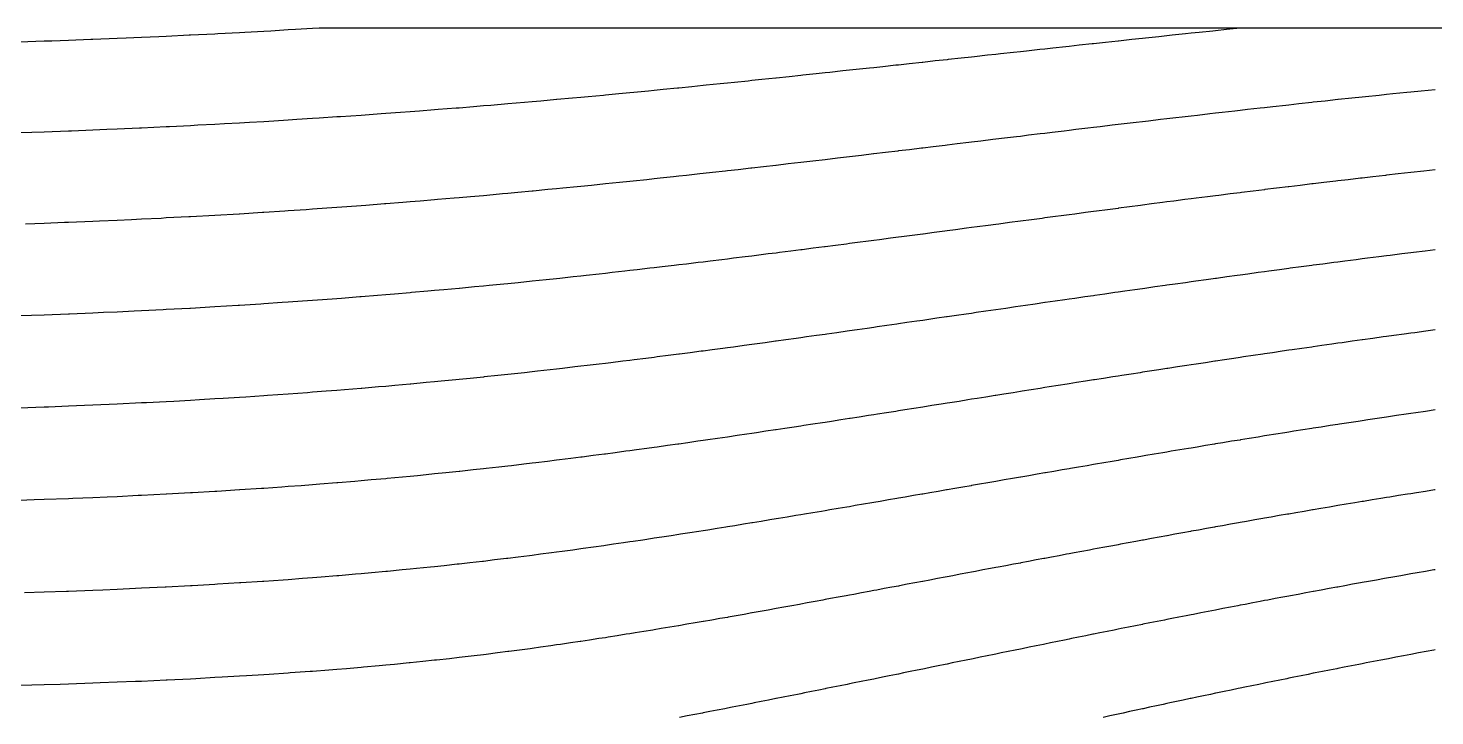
# Model space of a CAD drawing. Header units: metres. Extents: x 0 to 7092, y 40 to 458.
# Drawn here: x 4811.9 to 4933, y 103.8 to 163 of the extents above; entities that cross this region are included whole.
import ezdxf

# ---------------------------------------------------------------- set-up
doc = ezdxf.new("R2010")
doc.units = ezdxf.units.M

msp = doc.modelspace()

# ---------------------------------------------------------------- linework, layer by layer
at = {"layer": 'Contour_Level_10'}
msp.add_lwpolyline([(4933.01, 123.24), (4932.95, 123.23), (4932.17, 123.11), (4931.39, 122.98), (4930.91, 122.91), (4930.62, 122.86), (4929.85, 122.74), (4929.09, 122.62), (4928.81, 122.57), (4928.33, 122.49), (4927.58, 122.37), (4926.83, 122.25), (4926.71, 122.23), (4926.09, 122.12), (4925.35, 122), (4924.62, 121.88), (4924.61, 121.88), (4923.89, 121.75), (4923.16, 121.63), (4922.5, 121.52), (4922.44, 121.51), (4921.72, 121.38), (4921, 121.26), (4920.4, 121.16), (4920.29, 121.14), (4919.58, 121.02), (4918.87, 120.89), (4918.3, 120.79), (4918.17, 120.77), (4917.47, 120.65), (4916.77, 120.52), (4916.2, 120.42), (4916.07, 120.4), (4915.38, 120.28), (4914.69, 120.15), (4914.1, 120.05), (4914, 120.03), (4913.32, 119.91), (4912.64, 119.78), (4912, 119.67), (4911.95, 119.66), (4911.27, 119.54), (4910.6, 119.41), (4909.92, 119.29), (4909.9, 119.29), (4909.25, 119.17), (4908.58, 119.05), (4907.9, 118.92), (4907.8, 118.9), (4907.24, 118.8), (4906.57, 118.68), (4905.9, 118.55), (4905.7, 118.51), (4905.24, 118.43), (4904.57, 118.31), (4903.91, 118.18), (4903.59, 118.12), (4903.25, 118.06), (4902.59, 117.94), (4901.93, 117.81), (4901.49, 117.73), (4901.27, 117.69), (4900.62, 117.57), (4899.96, 117.44), (4899.39, 117.34), (4899.3, 117.32), (4898.65, 117.2), (4897.99, 117.08), (4897.34, 116.95), (4897.29, 116.94), (4896.69, 116.83), (4896.03, 116.71), (4895.38, 116.58), (4895.19, 116.55), (4894.73, 116.46), (4894.07, 116.34), (4893.42, 116.21), (4893.09, 116.15), (4892.77, 116.09), (4892.12, 115.97), (4891.47, 115.84), (4890.99, 115.75), (4890.82, 115.72), (4890.16, 115.6), (4889.51, 115.47), (4888.89, 115.36), (4888.86, 115.35), (4888.2, 115.23), (4887.55, 115.11), (4886.89, 114.98), (4886.79, 114.96), (4886.24, 114.86), (4885.58, 114.74), (4884.93, 114.61), (4884.69, 114.57), (4884.27, 114.49), (4883.61, 114.37), (4882.95, 114.24), (4882.58, 114.18), (4882.29, 114.12), (4881.62, 114), (4880.96, 113.87), (4880.48, 113.79), (4880.29, 113.75), (4879.62, 113.63), (4878.95, 113.5), (4878.38, 113.4), (4878.29, 113.38), (4877.61, 113.26), (4876.93, 113.14), (4876.28, 113.02), (4876.26, 113.01), (4875.57, 112.89), (4874.89, 112.77), (4874.21, 112.64), (4874.18, 112.64), (4873.51, 112.52), (4872.82, 112.4), (4872.13, 112.27), (4872.08, 112.26), (4871.42, 112.15), (4870.72, 112.03), (4870.01, 111.9), (4869.98, 111.9), (4869.29, 111.78), (4868.57, 111.66), (4867.88, 111.54), (4867.86, 111.53), (4867.12, 111.41), (4866.38, 111.29), (4865.78, 111.19), (4865.65, 111.17), (4864.89, 111.04), (4864.14, 110.92), (4863.67, 110.84), (4863.37, 110.8), (4862.59, 110.67), (4861.81, 110.55), (4861.57, 110.51), (4861.02, 110.43), (4860.21, 110.3), (4859.47, 110.19), (4859.4, 110.18), (4858.56, 110.06), (4857.72, 109.93), (4857.37, 109.88), (4856.86, 109.81), (4855.98, 109.69), (4855.27, 109.59), (4855.1, 109.56), (4854.17, 109.44), (4853.25, 109.32), (4853.17, 109.31), (4852.28, 109.2), (4851.3, 109.07), (4851.07, 109.04), (4850.28, 108.95), (4849.24, 108.83), (4848.97, 108.79), (4848.15, 108.7), (4847.04, 108.58), (4846.87, 108.56), (4845.87, 108.46), (4844.76, 108.34), (4844.68, 108.33), (4843.41, 108.21), (4842.66, 108.14), (4842.1, 108.09), (4840.74, 107.96), (4840.56, 107.95), (4839.28, 107.84), (4838.46, 107.77), (4837.76, 107.72), (4836.36, 107.61), (4836.16, 107.59), (4834.45, 107.47), (4834.26, 107.46), (4832.62, 107.35), (4832.16, 107.32), (4830.68, 107.23), (4830.06, 107.19), (4828.58, 107.1), (4827.96, 107.07), (4826.32, 106.98), (4825.85, 106.95), (4823.86, 106.86), (4823.75, 106.85), (4821.65, 106.75), (4821.13, 106.73), (4819.55, 106.67), (4818.09, 106.61), (4817.45, 106.58), (4815.35, 106.51), (4814.63, 106.49), (4813.25, 106.44), (4811.15, 106.38)], dxfattribs=at)
at = {"layer": 'Contour_Level_11'}
msp.add_lwpolyline([(4933.01, 116.36), (4932.89, 116.34), (4932.17, 116.21), (4931.46, 116.09), (4930.91, 116), (4930.75, 115.97), (4930.04, 115.84), (4929.34, 115.72), (4928.81, 115.63), (4928.64, 115.6), (4927.95, 115.47), (4927.26, 115.35), (4926.71, 115.25), (4926.57, 115.23), (4925.89, 115.11), (4925.21, 114.98), (4924.61, 114.87), (4924.53, 114.86), (4923.86, 114.74), (4923.19, 114.61), (4922.52, 114.49), (4922.5, 114.49), (4921.86, 114.37), (4921.2, 114.24), (4920.54, 114.12), (4920.4, 114.09), (4919.89, 114), (4919.23, 113.87), (4918.58, 113.75), (4918.3, 113.7), (4917.94, 113.63), (4917.29, 113.5), (4916.65, 113.38), (4916.2, 113.3), (4916, 113.26), (4915.37, 113.14), (4914.73, 113.01), (4914.1, 112.89), (4914.09, 112.89), (4913.46, 112.77), (4912.83, 112.64), (4912.2, 112.52), (4912, 112.48), (4911.57, 112.4), (4910.94, 112.27), (4910.32, 112.15), (4909.9, 112.07), (4909.69, 112.03), (4909.07, 111.9), (4908.45, 111.78), (4907.83, 111.66), (4907.8, 111.65), (4907.21, 111.53), (4906.59, 111.41), (4905.98, 111.29), (4905.7, 111.23), (4905.36, 111.17), (4904.75, 111.04), (4904.14, 110.92), (4903.59, 110.81), (4903.53, 110.8), (4902.92, 110.67), (4902.31, 110.55), (4901.7, 110.43), (4901.49, 110.38), (4901.09, 110.3), (4900.48, 110.18), (4899.88, 110.06), (4899.39, 109.96), (4899.27, 109.93), (4898.66, 109.81), (4898.06, 109.69), (4897.46, 109.56), (4897.29, 109.53), (4896.85, 109.44), (4896.25, 109.32), (4895.65, 109.2), (4895.19, 109.1), (4895.04, 109.07), (4894.44, 108.95), (4893.84, 108.83), (4893.24, 108.7), (4893.09, 108.67), (4892.64, 108.58), (4892.03, 108.46), (4891.43, 108.33), (4890.99, 108.24), (4890.83, 108.21), (4890.23, 108.09), (4889.63, 107.96), (4889.03, 107.84), (4888.89, 107.81), (4888.42, 107.72), (4887.82, 107.59), (4887.22, 107.47), (4886.79, 107.38), (4886.62, 107.35), (4886.01, 107.23), (4885.41, 107.1), (4884.8, 106.98), (4884.69, 106.95), (4884.2, 106.86), (4883.59, 106.73), (4882.99, 106.61), (4882.58, 106.53), (4882.38, 106.49), (4881.77, 106.36), (4881.16, 106.24), (4880.55, 106.12), (4880.48, 106.1), (4879.94, 105.99), (4879.32, 105.87), (4878.71, 105.75), (4878.38, 105.68), (4878.1, 105.62), (4877.48, 105.5), (4876.86, 105.38), (4876.28, 105.26), (4876.24, 105.26), (4875.62, 105.13), (4874.99, 105.01), (4874.37, 104.89), (4874.18, 104.85), (4873.74, 104.76), (4873.11, 104.64), (4872.48, 104.52), (4872.08, 104.44), (4871.84, 104.39), (4871.2, 104.27), (4870.56, 104.15), (4869.98, 104.03), (4869.92, 104.02), (4869.27, 103.9), (4868.61, 103.78), (4867.96, 103.65)], dxfattribs=at)
at = {"layer": 'Contour_Level_12'}
msp.add_lwpolyline([(4933.01, 109.46), (4932.89, 109.44), (4932.23, 109.32), (4931.57, 109.2), (4930.91, 109.07), (4930.91, 109.07), (4930.26, 108.95), (4929.61, 108.83), (4928.97, 108.7), (4928.81, 108.67), (4928.33, 108.58), (4927.69, 108.46), (4927.05, 108.33), (4926.71, 108.27), (4926.42, 108.21), (4925.79, 108.09), (4925.16, 107.96), (4924.61, 107.85), (4924.53, 107.84), (4923.91, 107.72), (4923.29, 107.59), (4922.68, 107.47), (4922.5, 107.44), (4922.06, 107.35), (4921.45, 107.23), (4920.84, 107.1), (4920.4, 107.01), (4920.23, 106.98), (4919.62, 106.86), (4919.02, 106.73), (4918.42, 106.61), (4918.3, 106.59), (4917.82, 106.49), (4917.22, 106.36), (4916.62, 106.24), (4916.2, 106.15), (4916.03, 106.12), (4915.43, 105.99), (4914.84, 105.87), (4914.25, 105.75), (4914.1, 105.72), (4913.66, 105.62), (4913.07, 105.5), (4912.49, 105.38), (4912, 105.28), (4911.9, 105.26), (4911.32, 105.13), (4910.74, 105.01), (4910.16, 104.89), (4909.9, 104.83), (4909.58, 104.76), (4909, 104.64), (4908.42, 104.52), (4907.85, 104.39), (4907.8, 104.38), (4907.27, 104.27), (4906.7, 104.15), (4906.13, 104.02), (4905.7, 103.93), (4905.56, 103.9), (4904.98, 103.78), (4904.41, 103.65)], dxfattribs=at)
at = {"layer": 'Contour_Level_3'}
msp.add_lwpolyline([(5126.77, 163), (4836.93, 163), (4836.36, 162.96), (4834.89, 162.88), (4834.26, 162.84), (4832.76, 162.75), (4832.16, 162.72), (4830.54, 162.63), (4830.06, 162.6), (4828.21, 162.51), (4827.96, 162.49), (4825.85, 162.39), (4825.75, 162.38), (4823.75, 162.29), (4823.12, 162.26), (4821.65, 162.2), (4820.31, 162.14), (4819.55, 162.11), (4817.45, 162.02), (4817.28, 162.02), (4815.35, 161.94), (4813.92, 161.89), (4813.25, 161.87), (4811.15, 161.8)], dxfattribs=at)
at = {"layer": 'Contour_Level_4'}
msp.add_lwpolyline([(5075.38, 163), (4916.24, 163), (4916.2, 163), (4915.05, 162.88), (4914.1, 162.78), (4913.87, 162.75), (4912.69, 162.63), (4912, 162.56), (4911.52, 162.51), (4910.36, 162.38), (4909.9, 162.34), (4909.2, 162.26), (4908.05, 162.14), (4907.8, 162.11), (4906.9, 162.02), (4905.75, 161.89), (4905.7, 161.89), (4904.61, 161.77), (4903.59, 161.66), (4903.48, 161.65), (4902.34, 161.52), (4901.49, 161.43), (4901.21, 161.4), (4900.08, 161.28), (4899.39, 161.2), (4898.96, 161.15), (4897.83, 161.03), (4897.29, 160.97), (4896.71, 160.91), (4895.58, 160.78), (4895.19, 160.74), (4894.46, 160.66), (4893.34, 160.54), (4893.09, 160.51), (4892.21, 160.41), (4891.09, 160.29), (4890.99, 160.28), (4889.97, 160.17), (4888.89, 160.05), (4888.84, 160.05), (4887.71, 159.92), (4886.79, 159.82), (4886.58, 159.8), (4885.45, 159.68), (4884.69, 159.59), (4884.31, 159.55), (4883.17, 159.43), (4882.58, 159.37), (4882.02, 159.31), (4880.88, 159.18), (4880.48, 159.14), (4879.72, 159.06), (4878.56, 158.94), (4878.38, 158.92), (4877.4, 158.81), (4876.28, 158.7), (4876.23, 158.69), (4875.05, 158.57), (4874.18, 158.48), (4873.86, 158.44), (4872.67, 158.32), (4872.08, 158.26), (4871.46, 158.2), (4870.25, 158.08), (4869.98, 158.05), (4869.02, 157.95), (4867.88, 157.84), (4867.79, 157.83), (4866.54, 157.71), (4865.78, 157.63), (4865.28, 157.58), (4864.01, 157.46), (4863.67, 157.43), (4862.72, 157.34), (4861.57, 157.23), (4861.42, 157.21), (4860.09, 157.09), (4859.47, 157.03), (4858.75, 156.97), (4857.4, 156.84), (4857.37, 156.84), (4856.01, 156.72), (4855.27, 156.66), (4854.6, 156.6), (4853.18, 156.47), (4853.17, 156.47), (4851.72, 156.35), (4851.07, 156.3), (4850.23, 156.23), (4848.97, 156.12), (4848.72, 156.11), (4847.17, 155.98), (4846.87, 155.96), (4845.57, 155.86), (4844.76, 155.8), (4843.94, 155.74), (4842.66, 155.64), (4842.27, 155.61), (4840.56, 155.49), (4840.55, 155.49), (4838.77, 155.37), (4838.46, 155.35), (4836.92, 155.24), (4836.36, 155.21), (4835.01, 155.12), (4834.26, 155.07), (4833.02, 155), (4832.16, 154.94), (4830.94, 154.87), (4830.06, 154.82), (4828.77, 154.75), (4827.96, 154.71), (4826.48, 154.63), (4825.85, 154.59), (4824.05, 154.5), (4823.75, 154.49), (4821.65, 154.39), (4821.46, 154.38), (4819.55, 154.3), (4818.65, 154.26), (4817.45, 154.21), (4815.6, 154.14), (4815.35, 154.13), (4813.25, 154.05), (4812.2, 154.01), (4811.15, 153.98)], dxfattribs=at)
at = {"layer": 'Contour_Level_5'}
msp.add_lwpolyline([(4933.01, 157.7), (4931.79, 157.58), (4930.91, 157.49), (4930.57, 157.46), (4929.36, 157.34), (4928.81, 157.28), (4928.17, 157.21), (4926.99, 157.09), (4926.71, 157.06), (4925.82, 156.97), (4924.66, 156.84), (4924.61, 156.84), (4923.52, 156.72), (4922.5, 156.61), (4922.38, 156.6), (4921.26, 156.47), (4920.4, 156.38), (4920.14, 156.35), (4919.03, 156.23), (4918.3, 156.15), (4917.93, 156.11), (4916.84, 155.98), (4916.2, 155.91), (4915.75, 155.86), (4914.67, 155.74), (4914.1, 155.67), (4913.6, 155.61), (4912.53, 155.49), (4912, 155.43), (4911.47, 155.37), (4910.41, 155.24), (4909.9, 155.18), (4909.35, 155.12), (4908.31, 155), (4907.8, 154.94), (4907.26, 154.87), (4906.22, 154.75), (4905.7, 154.69), (4905.18, 154.63), (4904.15, 154.5), (4903.59, 154.44), (4903.11, 154.38), (4902.08, 154.26), (4901.49, 154.19), (4901.06, 154.14), (4900.03, 154.01), (4899.39, 153.94), (4899.01, 153.89), (4897.98, 153.77), (4897.29, 153.68), (4896.96, 153.64), (4895.94, 153.52), (4895.19, 153.43), (4894.92, 153.4), (4893.9, 153.27), (4893.09, 153.18), (4892.87, 153.15), (4891.85, 153.03), (4890.99, 152.92), (4890.83, 152.9), (4889.8, 152.78), (4888.89, 152.67), (4888.78, 152.66), (4887.75, 152.53), (4886.79, 152.42), (4886.73, 152.41), (4885.69, 152.29), (4884.69, 152.17), (4884.66, 152.17), (4883.62, 152.04), (4882.58, 151.92), (4882.58, 151.92), (4881.54, 151.8), (4880.49, 151.67), (4880.48, 151.67), (4879.43, 151.55), (4878.38, 151.43), (4878.38, 151.43), (4877.31, 151.3), (4876.28, 151.18), (4876.25, 151.18), (4875.17, 151.06), (4874.18, 150.94), (4874.09, 150.93), (4873, 150.81), (4872.08, 150.71), (4871.91, 150.69), (4870.8, 150.56), (4869.98, 150.47), (4869.69, 150.44), (4868.56, 150.32), (4867.88, 150.24), (4867.43, 150.2), (4866.28, 150.07), (4865.78, 150.02), (4865.13, 149.95), (4863.96, 149.83), (4863.67, 149.8), (4862.78, 149.7), (4861.59, 149.58), (4861.57, 149.58), (4860.37, 149.46), (4859.47, 149.37), (4859.14, 149.33), (4857.9, 149.21), (4857.37, 149.16), (4856.63, 149.09), (4855.35, 148.96), (4855.27, 148.96), (4854.04, 148.84), (4853.17, 148.76), (4852.71, 148.72), (4851.36, 148.59), (4851.07, 148.57), (4849.97, 148.47), (4848.97, 148.38), (4848.56, 148.35), (4847.12, 148.23), (4846.87, 148.2), (4845.63, 148.1), (4844.76, 148.03), (4844.12, 147.98), (4842.66, 147.86), (4842.57, 147.86), (4840.96, 147.73), (4840.56, 147.7), (4839.3, 147.61), (4838.46, 147.55), (4837.59, 147.49), (4836.36, 147.4), (4835.82, 147.36), (4834.26, 147.26), (4833.98, 147.24), (4832.16, 147.12), (4832.06, 147.12), (4830.06, 146.99), (4830.05, 146.99), (4827.96, 146.87), (4827.94, 146.87), (4825.85, 146.76), (4825.7, 146.75), (4823.75, 146.65), (4823.32, 146.62), (4821.65, 146.54), (4820.78, 146.5), (4819.55, 146.44), (4818.03, 146.38), (4817.45, 146.35), (4815.35, 146.27), (4815.02, 146.26), (4813.25, 146.19), (4811.66, 146.13)], dxfattribs=at)
at = {"layer": 'Contour_Level_6'}
msp.add_lwpolyline([(4933.01, 150.8), (4932.03, 150.69), (4930.91, 150.56), (4930.91, 150.56), (4929.81, 150.44), (4928.81, 150.33), (4928.72, 150.32), (4927.64, 150.2), (4926.71, 150.09), (4926.57, 150.07), (4925.52, 149.95), (4924.61, 149.84), (4924.46, 149.83), (4923.42, 149.7), (4922.5, 149.59), (4922.39, 149.58), (4921.37, 149.46), (4920.4, 149.34), (4920.35, 149.33), (4919.34, 149.21), (4918.33, 149.09), (4918.3, 149.08), (4917.34, 148.96), (4916.34, 148.84), (4916.2, 148.82), (4915.36, 148.72), (4914.38, 148.59), (4914.1, 148.56), (4913.4, 148.47), (4912.43, 148.35), (4912, 148.29), (4911.46, 148.23), (4910.5, 148.1), (4909.9, 148.03), (4909.54, 147.98), (4908.58, 147.86), (4907.8, 147.75), (4907.63, 147.73), (4906.68, 147.61), (4905.74, 147.49), (4905.7, 147.48), (4904.79, 147.36), (4903.85, 147.24), (4903.59, 147.21), (4902.91, 147.12), (4901.97, 146.99), (4901.49, 146.93), (4901.04, 146.87), (4900.1, 146.75), (4899.39, 146.65), (4899.17, 146.62), (4898.24, 146.5), (4897.31, 146.38), (4897.29, 146.38), (4896.37, 146.26), (4895.44, 146.13), (4895.19, 146.1), (4894.51, 146.01), (4893.58, 145.89), (4893.09, 145.82), (4892.65, 145.76), (4891.72, 145.64), (4890.99, 145.54), (4890.79, 145.52), (4889.86, 145.39), (4888.93, 145.27), (4888.89, 145.27), (4887.99, 145.15), (4887.05, 145.02), (4886.79, 144.99), (4886.11, 144.9), (4885.17, 144.78), (4884.69, 144.71), (4884.23, 144.65), (4883.28, 144.53), (4882.58, 144.44), (4882.33, 144.41), (4881.38, 144.29), (4880.48, 144.17), (4880.43, 144.16), (4879.46, 144.04), (4878.5, 143.92), (4878.38, 143.9), (4877.53, 143.79), (4876.56, 143.67), (4876.28, 143.63), (4875.58, 143.55), (4874.59, 143.42), (4874.18, 143.37), (4873.6, 143.3), (4872.6, 143.18), (4872.08, 143.11), (4871.6, 143.05), (4870.58, 142.93), (4869.98, 142.86), (4869.57, 142.81), (4868.54, 142.68), (4867.88, 142.61), (4867.5, 142.56), (4866.45, 142.44), (4865.78, 142.36), (4865.39, 142.32), (4864.32, 142.19), (4863.67, 142.12), (4863.24, 142.07), (4862.15, 141.95), (4861.57, 141.88), (4861.04, 141.82), (4859.92, 141.7), (4859.47, 141.65), (4858.79, 141.58), (4857.64, 141.45), (4857.37, 141.42), (4856.46, 141.33), (4855.28, 141.21), (4855.27, 141.21), (4854.06, 141.08), (4853.17, 140.99), (4852.83, 140.96), (4851.58, 140.84), (4851.07, 140.79), (4850.3, 140.71), (4849, 140.59), (4848.97, 140.59), (4847.65, 140.47), (4846.87, 140.4), (4846.28, 140.35), (4844.88, 140.22), (4844.76, 140.21), (4843.43, 140.1), (4842.66, 140.03), (4841.95, 139.98), (4840.56, 139.86), (4840.43, 139.85), (4838.85, 139.73), (4838.46, 139.7), (4837.21, 139.61), (4836.36, 139.54), (4835.51, 139.48), (4834.26, 139.4), (4833.74, 139.36), (4832.16, 139.25), (4831.9, 139.24), (4830.06, 139.12), (4829.97, 139.11), (4827.96, 138.99), (4827.94, 138.99), (4825.85, 138.87), (4825.79, 138.87), (4823.75, 138.76), (4823.49, 138.74), (4821.65, 138.65), (4821.02, 138.62), (4819.55, 138.55), (4818.36, 138.5), (4817.45, 138.46), (4815.45, 138.38), (4815.35, 138.37), (4813.25, 138.29), (4812.18, 138.25), (4811.15, 138.22)], dxfattribs=at)
at = {"layer": 'Contour_Level_7'}
msp.add_lwpolyline([(4933.01, 143.9), (4932.15, 143.79), (4931.13, 143.67), (4930.91, 143.64), (4930.12, 143.55), (4929.13, 143.42), (4928.81, 143.38), (4928.14, 143.3), (4927.16, 143.18), (4926.71, 143.12), (4926.19, 143.05), (4925.23, 142.93), (4924.61, 142.85), (4924.27, 142.81), (4923.33, 142.68), (4922.5, 142.58), (4922.38, 142.56), (4921.45, 142.44), (4920.52, 142.32), (4920.4, 142.3), (4919.6, 142.19), (4918.68, 142.07), (4918.3, 142.02), (4917.77, 141.95), (4916.86, 141.82), (4916.2, 141.73), (4915.96, 141.7), (4915.06, 141.58), (4914.17, 141.45), (4914.1, 141.44), (4913.28, 141.33), (4912.39, 141.21), (4912, 141.15), (4911.51, 141.08), (4910.63, 140.96), (4909.9, 140.86), (4909.76, 140.84), (4908.88, 140.71), (4908.01, 140.59), (4907.8, 140.56), (4907.15, 140.47), (4906.28, 140.35), (4905.7, 140.26), (4905.42, 140.22), (4904.56, 140.1), (4903.7, 139.98), (4903.59, 139.96), (4902.84, 139.85), (4901.99, 139.73), (4901.49, 139.66), (4901.13, 139.61), (4900.28, 139.48), (4899.43, 139.36), (4899.39, 139.36), (4898.58, 139.24), (4897.73, 139.11), (4897.29, 139.05), (4896.88, 138.99), (4896.03, 138.87), (4895.19, 138.75), (4895.18, 138.74), (4894.33, 138.62), (4893.48, 138.5), (4893.09, 138.44), (4892.64, 138.38), (4891.79, 138.25), (4890.99, 138.14), (4890.94, 138.13), (4890.09, 138.01), (4889.24, 137.88), (4888.89, 137.83), (4888.38, 137.76), (4887.53, 137.64), (4886.79, 137.53), (4886.67, 137.51), (4885.81, 137.39), (4884.96, 137.27), (4884.69, 137.23), (4884.1, 137.14), (4883.23, 137.02), (4882.58, 136.93), (4882.37, 136.9), (4881.5, 136.77), (4880.63, 136.65), (4880.48, 136.63), (4879.75, 136.53), (4878.87, 136.41), (4878.38, 136.34), (4877.99, 136.28), (4877.1, 136.16), (4876.28, 136.05), (4876.21, 136.04), (4875.31, 135.91), (4874.42, 135.79), (4874.18, 135.76), (4873.51, 135.67), (4872.6, 135.54), (4872.08, 135.47), (4871.68, 135.42), (4870.75, 135.3), (4869.98, 135.19), (4869.82, 135.17), (4868.88, 135.05), (4867.94, 134.93), (4867.88, 134.92), (4866.98, 134.8), (4866.02, 134.68), (4865.78, 134.65), (4865.04, 134.56), (4864.06, 134.44), (4863.67, 134.39), (4863.06, 134.31), (4862.05, 134.19), (4861.57, 134.13), (4861.03, 134.07), (4860, 133.94), (4859.47, 133.88), (4858.95, 133.82), (4857.89, 133.7), (4857.37, 133.64), (4856.81, 133.57), (4855.72, 133.45), (4855.27, 133.4), (4854.6, 133.33), (4853.47, 133.2), (4853.17, 133.17), (4852.31, 133.08), (4851.14, 132.96), (4851.07, 132.95), (4849.93, 132.83), (4848.97, 132.74), (4848.7, 132.71), (4847.44, 132.59), (4846.87, 132.53), (4846.14, 132.47), (4844.83, 132.34), (4844.76, 132.34), (4843.45, 132.22), (4842.66, 132.15), (4842.05, 132.1), (4840.61, 131.97), (4840.56, 131.97), (4839.1, 131.85), (4838.46, 131.8), (4837.54, 131.73), (4836.36, 131.64), (4835.93, 131.6), (4834.26, 131.48), (4834.25, 131.48), (4832.49, 131.36), (4832.16, 131.33), (4830.63, 131.23), (4830.06, 131.2), (4828.68, 131.11), (4827.96, 131.07), (4826.62, 130.99), (4825.85, 130.94), (4824.42, 130.86), (4823.75, 130.83), (4822.07, 130.74), (4821.65, 130.72), (4819.55, 130.62), (4819.53, 130.62), (4817.45, 130.53), (4816.72, 130.5), (4815.35, 130.44), (4813.62, 130.37), (4813.25, 130.36), (4811.15, 130.28)], dxfattribs=at)
at = {"layer": 'Contour_Level_8'}
msp.add_lwpolyline([(4933.01, 137.01), (4932.19, 136.9), (4931.26, 136.77), (4930.91, 136.73), (4930.34, 136.65), (4929.43, 136.53), (4928.81, 136.44), (4928.52, 136.41), (4927.63, 136.28), (4926.73, 136.16), (4926.71, 136.16), (4925.85, 136.04), (4924.98, 135.91), (4924.61, 135.86), (4924.11, 135.79), (4923.24, 135.67), (4922.5, 135.56), (4922.38, 135.54), (4921.53, 135.42), (4920.68, 135.3), (4920.4, 135.26), (4919.83, 135.17), (4918.99, 135.05), (4918.3, 134.95), (4918.16, 134.93), (4917.33, 134.8), (4916.5, 134.68), (4916.2, 134.64), (4915.68, 134.56), (4914.86, 134.44), (4914.1, 134.32), (4914.04, 134.31), (4913.23, 134.19), (4912.42, 134.07), (4912, 134), (4911.61, 133.94), (4910.81, 133.82), (4910, 133.7), (4909.9, 133.68), (4909.2, 133.57), (4908.41, 133.45), (4907.8, 133.36), (4907.61, 133.33), (4906.82, 133.2), (4906.03, 133.08), (4905.7, 133.03), (4905.24, 132.96), (4904.46, 132.83), (4903.67, 132.71), (4903.59, 132.7), (4902.89, 132.59), (4902.11, 132.47), (4901.49, 132.37), (4901.33, 132.34), (4900.55, 132.22), (4899.77, 132.1), (4899.39, 132.04), (4898.99, 131.97), (4898.21, 131.85), (4897.44, 131.73), (4897.29, 131.7), (4896.66, 131.6), (4895.88, 131.48), (4895.19, 131.37), (4895.11, 131.36), (4894.33, 131.23), (4893.56, 131.11), (4893.09, 131.04), (4892.78, 130.99), (4892.01, 130.86), (4891.23, 130.74), (4890.99, 130.7), (4890.46, 130.62), (4889.68, 130.5), (4888.9, 130.37), (4888.89, 130.37), (4888.12, 130.25), (4887.34, 130.13), (4886.79, 130.04), (4886.56, 130), (4885.78, 129.88), (4884.99, 129.76), (4884.69, 129.71), (4884.21, 129.63), (4883.42, 129.51), (4882.63, 129.39), (4882.58, 129.38), (4881.84, 129.26), (4881.04, 129.14), (4880.48, 129.05), (4880.25, 129.02), (4879.44, 128.89), (4878.64, 128.77), (4878.38, 128.73), (4877.83, 128.65), (4877.02, 128.53), (4876.28, 128.41), (4876.21, 128.4), (4875.39, 128.28), (4874.57, 128.16), (4874.18, 128.1), (4873.74, 128.03), (4872.91, 127.91), (4872.08, 127.79), (4872.08, 127.79), (4871.23, 127.66), (4870.38, 127.54), (4869.98, 127.48), (4869.53, 127.42), (4868.66, 127.29), (4867.88, 127.18), (4867.8, 127.17), (4866.92, 127.05), (4866.04, 126.92), (4865.78, 126.89), (4865.14, 126.8), (4864.24, 126.68), (4863.67, 126.6), (4863.33, 126.56), (4862.4, 126.43), (4861.57, 126.32), (4861.48, 126.31), (4860.52, 126.19), (4859.57, 126.06), (4859.47, 126.05), (4858.59, 125.94), (4857.61, 125.82), (4857.37, 125.79), (4856.6, 125.69), (4855.59, 125.57), (4855.27, 125.53), (4854.54, 125.45), (4853.49, 125.32), (4853.17, 125.29), (4852.41, 125.2), (4851.31, 125.08), (4851.07, 125.05), (4850.18, 124.95), (4849.04, 124.83), (4848.97, 124.82), (4847.85, 124.71), (4846.87, 124.61), (4846.64, 124.59), (4845.39, 124.46), (4844.76, 124.4), (4844.1, 124.34), (4842.79, 124.22), (4842.66, 124.2), (4841.41, 124.09), (4840.56, 124.02), (4839.99, 123.97), (4838.53, 123.85), (4838.46, 123.84), (4836.99, 123.72), (4836.36, 123.67), (4835.39, 123.6), (4834.26, 123.52), (4833.71, 123.48), (4832.16, 123.37), (4831.96, 123.35), (4830.11, 123.23), (4830.06, 123.23), (4828.13, 123.11), (4827.96, 123.1), (4826.04, 122.98), (4825.85, 122.97), (4823.79, 122.86), (4823.75, 122.86), (4821.65, 122.75), (4821.35, 122.74), (4819.55, 122.65), (4818.68, 122.62), (4817.45, 122.56), (4815.74, 122.49), (4815.35, 122.48), (4813.25, 122.4), (4812.41, 122.37), (4811.15, 122.33)], dxfattribs=at)
at = {"layer": 'Contour_Level_9'}
msp.add_lwpolyline([(4933.01, 130.12), (4932.18, 130), (4931.33, 129.88), (4930.91, 129.82), (4930.49, 129.76), (4929.66, 129.63), (4928.82, 129.51), (4928.81, 129.51), (4928, 129.39), (4927.19, 129.26), (4926.71, 129.19), (4926.37, 129.14), (4925.57, 129.02), (4924.77, 128.89), (4924.61, 128.87), (4923.97, 128.77), (4923.18, 128.65), (4922.5, 128.54), (4922.39, 128.53), (4921.61, 128.4), (4920.83, 128.28), (4920.4, 128.21), (4920.06, 128.16), (4919.29, 128.03), (4918.52, 127.91), (4918.3, 127.88), (4917.76, 127.79), (4917, 127.66), (4916.24, 127.54), (4916.2, 127.53), (4915.48, 127.42), (4914.73, 127.29), (4914.1, 127.19), (4913.99, 127.17), (4913.24, 127.05), (4912.5, 126.92), (4912, 126.84), (4911.76, 126.8), (4911.02, 126.68), (4910.28, 126.56), (4909.9, 126.49), (4909.55, 126.43), (4908.82, 126.31), (4908.09, 126.19), (4907.8, 126.14), (4907.36, 126.06), (4906.64, 125.94), (4905.91, 125.82), (4905.7, 125.78), (4905.19, 125.69), (4904.47, 125.57), (4903.75, 125.45), (4903.59, 125.42), (4903.03, 125.32), (4902.31, 125.2), (4901.6, 125.08), (4901.49, 125.06), (4900.88, 124.95), (4900.17, 124.83), (4899.46, 124.71), (4899.39, 124.7), (4898.74, 124.59), (4898.03, 124.46), (4897.32, 124.34), (4897.29, 124.33), (4896.61, 124.22), (4895.9, 124.09), (4895.19, 123.97), (4895.19, 123.97), (4894.48, 123.85), (4893.77, 123.72), (4893.09, 123.61), (4893.06, 123.6), (4892.35, 123.48), (4891.64, 123.35), (4890.99, 123.24), (4890.93, 123.23), (4890.22, 123.11), (4889.51, 122.98), (4888.89, 122.88), (4888.8, 122.86), (4888.08, 122.74), (4887.37, 122.62), (4886.79, 122.52), (4886.65, 122.49), (4885.94, 122.37), (4885.22, 122.25), (4884.69, 122.15), (4884.5, 122.12), (4883.78, 122), (4883.06, 121.88), (4882.58, 121.79), (4882.34, 121.75), (4881.61, 121.63), (4880.89, 121.51), (4880.48, 121.44), (4880.16, 121.38), (4879.43, 121.26), (4878.7, 121.14), (4878.38, 121.09), (4877.96, 121.02), (4877.22, 120.89), (4876.48, 120.77), (4876.28, 120.74), (4875.73, 120.65), (4874.98, 120.52), (4874.23, 120.4), (4874.18, 120.39), (4873.47, 120.28), (4872.71, 120.15), (4872.08, 120.05), (4871.95, 120.03), (4871.18, 119.91), (4870.4, 119.78), (4869.98, 119.72), (4869.62, 119.66), (4868.83, 119.54), (4868.05, 119.41), (4867.88, 119.39), (4867.24, 119.29), (4866.44, 119.17), (4865.78, 119.07), (4865.63, 119.05), (4864.8, 118.92), (4863.97, 118.8), (4863.67, 118.75), (4863.13, 118.68), (4862.28, 118.55), (4861.57, 118.45), (4861.43, 118.43), (4860.55, 118.31), (4859.67, 118.18), (4859.47, 118.16), (4858.77, 118.06), (4857.86, 117.94), (4857.37, 117.87), (4856.93, 117.81), (4855.99, 117.69), (4855.27, 117.6), (4855.04, 117.57), (4854.05, 117.44), (4853.17, 117.33), (4853.06, 117.32), (4852.03, 117.2), (4851.07, 117.08), (4851, 117.08), (4849.91, 116.95), (4848.97, 116.84), (4848.82, 116.83), (4847.68, 116.71), (4846.87, 116.62), (4846.52, 116.58), (4845.32, 116.46), (4844.76, 116.4), (4844.08, 116.34), (4842.8, 116.21), (4842.66, 116.2), (4841.45, 116.09), (4840.56, 116.01), (4840.06, 115.97), (4838.62, 115.84), (4838.46, 115.83), (4837.09, 115.72), (4836.36, 115.66), (4835.5, 115.6), (4834.26, 115.5), (4833.83, 115.47), (4832.16, 115.36), (4832.06, 115.35), (4830.18, 115.23), (4830.06, 115.22), (4828.17, 115.11), (4827.96, 115.09), (4826.01, 114.98), (4825.85, 114.97), (4823.75, 114.86), (4823.68, 114.86), (4821.65, 114.76), (4821.13, 114.74), (4819.55, 114.66), (4818.32, 114.61), (4817.45, 114.58), (4815.35, 114.5), (4815.19, 114.49), (4813.25, 114.42), (4811.57, 114.37)], dxfattribs=at)

doc.saveas('drawing.dxf')
